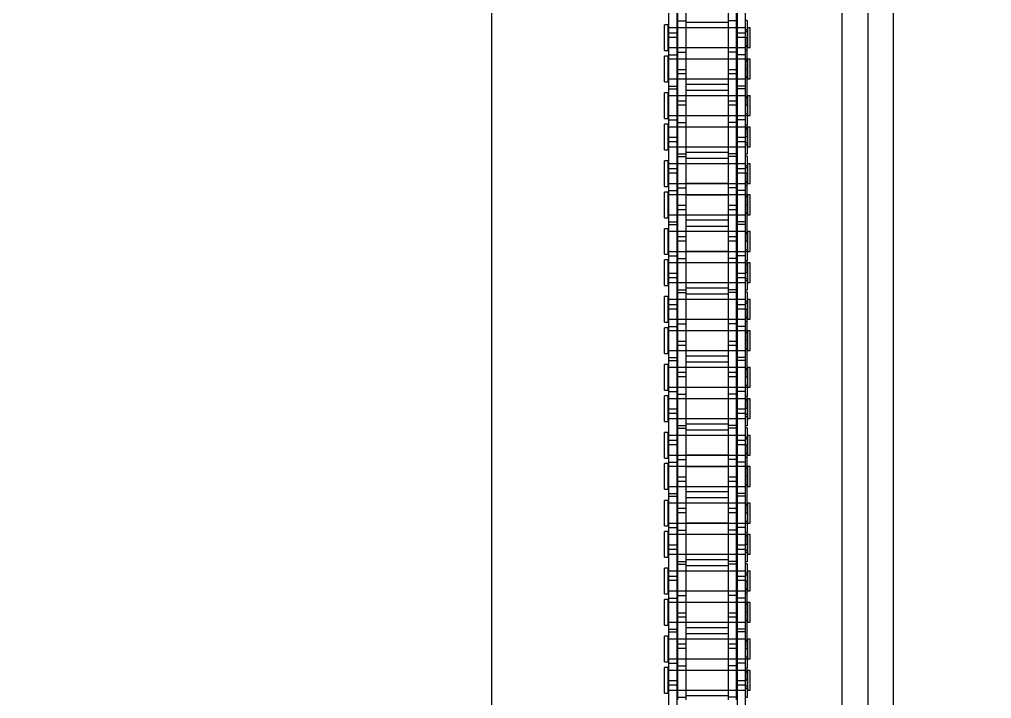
# Model space of a CAD drawing. Header units: metres. Extents: x 0 to 63075, y 0 to 44550.
# Drawn here: x 14083.5 to 14265.3, y 27147.3 to 27274.3 of the extents above; entities that cross this region are included whole.
import ezdxf

# ---------------------------------------------------------------- set-up
doc = ezdxf.new("R2010")
doc.units = ezdxf.units.M
doc.header["$LTSCALE"] = 75
for name, pattern in [('CENTER2', [28.575, 19.05, -3.175, 3.175, -3.175]), ('CENTERX2', [101.6, 63.5, -12.7, 12.7, -12.7]), ('HIDDEN2', [4.7625, 3.175, -1.5875])]:
    doc.linetypes.add(name, pattern=pattern)
for name, color, linetype in [('SC1', 7, 'CENTER2'), ('SDM', 7, 'Continuous'), ('SL4', 4, 'Continuous'), ('ST1', 7, 'HIDDEN2')]:
    doc.layers.add(name, color=color, linetype=linetype)

# ---------------------------------------------------------------- blocks, each defined once
blk = doc.blocks.new('A$Ca53c419a')
at = {"layer": 'SL4'}
for p, q in [((2339.74, 281.24), (3664.71, 281.24)), ((2339.74, 215.76), (3664.71, 215.76)), ((3664.71, 206.24), (2339.74, 206.24))]:
    blk.add_line(p, q, dxfattribs=at)
at = {"layer": 'ST1'}
for p, q in [((2718.53, 249), (2723.33, 249)), ((2718.53, 249), (2718.53, 248.34)), ((2723.33, 248.34), (2723.33, 249)), ((2724.38, 249), (2729.17, 249)), ((2724.38, 249), (2724.38, 248.34)), ((2729.17, 248.34), (2729.17, 249)), ((2731.23, 249), (2736.03, 249)), ((2731.23, 249), (2731.23, 248.34)), ((2736.03, 248.34), (2736.03, 249)), ((2737.08, 249), (2741.87, 249)), ((2737.08, 249), (2737.08, 248.34)), ((2741.87, 248.34), (2741.87, 249)), ((2743.93, 249), (2748.73, 249)), ((2743.93, 249), (2743.93, 248.34)), ((2748.73, 248.34), (2748.73, 249)), ((2749.78, 249), (2754.57, 249)), ((2749.78, 249), (2749.78, 248.34)), ((2754.57, 248.34), (2754.57, 249)), ((2756.63, 249), (2761.43, 249)), ((2756.63, 249), (2756.63, 248.34)), ((2761.43, 248.34), (2761.43, 249)), ((2762.48, 249), (2767.27, 249)), ((2762.48, 249), (2762.48, 248.34)), ((2767.27, 248.34), (2767.27, 249)), ((2769.33, 249), (2774.13, 249)), ((2769.33, 249), (2769.33, 248.34)), ((2774.13, 248.34), (2774.13, 249)), ((2775.18, 249), (2779.97, 249)), ((2775.18, 249), (2775.18, 248.34)), ((2779.97, 248.34), (2779.97, 249)), ((2782.03, 249), (2786.83, 249)), ((2782.03, 249), (2782.03, 248.34)), ((2786.83, 248.34), (2786.83, 249)), ((2787.88, 249), (2792.67, 249)), ((2787.88, 249), (2787.88, 248.34)), ((2792.67, 248.34), (2792.67, 249)), ((2794.73, 249), (2799.53, 249)), ((2794.73, 249), (2794.73, 248.34)), ((2799.53, 248.34), (2799.53, 249)), ((2800.58, 249), (2805.37, 249)), ((2800.58, 249), (2800.58, 248.34)), ((2805.37, 248.34), (2805.37, 249)), ((2807.43, 249), (2812.23, 249)), ((2807.43, 249), (2807.43, 248.34)), ((2812.23, 248.34), (2812.23, 249)), ((2813.28, 249), (2818.07, 249)), ((2813.28, 249), (2813.28, 248.34)), ((2818.07, 248.34), (2818.07, 249)), ((2820.13, 249), (2824.93, 249)), ((2820.13, 249), (2820.13, 248.34)), ((2824.93, 248.34), (2824.93, 249)), ((2825.98, 249), (2830.77, 249)), ((2825.98, 249), (2825.98, 248.34)), ((2830.77, 248.34), (2830.77, 249)), ((2832.83, 249), (2837.63, 249)), ((2832.83, 249), (2832.83, 248.34)), ((2837.63, 248.34), (2837.63, 249)), ((2838.68, 249), (2843.47, 249)), ((2838.68, 249), (2838.68, 248.34)), ((2843.47, 248.34), (2843.47, 249)), ((2710.9, 248.16), (2720, 248.16)), ((2723.33, 248.34), (2718.53, 248.34)), ((2719.08, 248.34), (2719.08, 233.84)), ((2719.08, 248.16), (2719.08, 246.64)), ((2720, 248.16), (2720.86, 248.16)), ((2720, 246.64), (2720, 248.16)), ((2720.86, 248.16), (2729.95, 248.16)), ((2720.86, 248.16), (2720.86, 246.64)), ((2722.77, 233.84), (2722.77, 248.34)), ((2722.77, 246.64), (2722.77, 248.16)), ((2724.1, 248.16), (2724.1, 246.64)), ((2729.17, 248.34), (2724.38, 248.34)), ((2724.93, 248.34), (2724.93, 233.84)), ((2724.93, 248.16), (2724.93, 246.64)), ((2728.62, 233.84), (2728.62, 248.34)), ((2728.62, 246.64), (2728.62, 248.16)), ((2729.95, 248.16), (2729.95, 246.64)), ((2729.95, 248.16), (2736.3, 248.16)), ((2730.45, 248.16), (2730.45, 246.64)), ((2736.03, 248.34), (2731.23, 248.34)), ((2731.78, 248.34), (2731.78, 233.84)), ((2731.78, 248.16), (2731.78, 246.64)), ((2735.47, 233.84), (2735.47, 248.34)), ((2735.47, 246.64), (2735.47, 248.16)), ((2736.3, 248.16), (2736.3, 246.64)), ((2736.3, 248.16), (2745.4, 248.16)), ((2741.87, 248.34), (2737.08, 248.34)), ((2737.63, 248.34), (2737.63, 233.84)), ((2737.63, 248.16), (2737.63, 246.64)), ((2739.55, 246.64), (2739.55, 248.16)), ((2740.41, 248.16), (2740.41, 246.64)), ((2741.32, 233.84), (2741.32, 248.34)), ((2741.32, 246.64), (2741.32, 248.16)), ((2748.73, 248.34), (2743.93, 248.34)), ((2744.48, 248.34), (2744.48, 233.84)), ((2744.48, 248.16), (2744.48, 246.64)), ((2745.4, 248.16), (2746.26, 248.16)), ((2745.4, 246.64), (2745.4, 248.16)), ((2746.26, 248.16), (2755.35, 248.16)), ((2746.26, 248.16), (2746.26, 246.64)), ((2748.17, 233.84), (2748.17, 248.34)), ((2748.17, 246.64), (2748.17, 248.16)), ((2749.5, 248.16), (2749.5, 246.64)), ((2754.57, 248.34), (2749.78, 248.34)), ((2750.33, 248.34), (2750.33, 233.84)), ((2750.33, 248.16), (2750.33, 246.64)), ((2754.02, 233.84), (2754.02, 248.34)), ((2754.02, 246.64), (2754.02, 248.16)), ((2755.35, 248.16), (2755.35, 246.64)), ((2755.35, 248.16), (2761.7, 248.16)), ((2755.85, 248.16), (2755.85, 246.64)), ((2761.43, 248.34), (2756.63, 248.34)), ((2757.18, 248.34), (2757.18, 233.84)), ((2757.18, 248.16), (2757.18, 246.64)), ((2760.87, 233.84), (2760.87, 248.34)), ((2760.87, 246.64), (2760.87, 248.16)), ((2761.7, 248.16), (2761.7, 246.64)), ((2761.7, 248.16), (2770.8, 248.16)), ((2767.27, 248.34), (2762.48, 248.34)), ((2763.03, 248.34), (2763.03, 233.84)), ((2763.03, 248.16), (2763.03, 246.64)), ((2764.95, 246.64), (2764.95, 248.16)), ((2765.81, 248.16), (2765.81, 246.64)), ((2766.72, 233.84), (2766.72, 248.34)), ((2766.72, 246.64), (2766.72, 248.16)), ((2774.13, 248.34), (2769.33, 248.34)), ((2769.88, 248.34), (2769.88, 233.84)), ((2769.88, 248.16), (2769.88, 246.64)), ((2770.8, 248.16), (2771.66, 248.16)), ((2770.8, 246.64), (2770.8, 248.16)), ((2771.66, 248.16), (2780.75, 248.16)), ((2771.66, 248.16), (2771.66, 246.64)), ((2773.57, 233.84), (2773.57, 248.34)), ((2773.57, 246.64), (2773.57, 248.16)), ((2774.9, 248.16), (2774.9, 246.64)), ((2779.97, 248.34), (2775.18, 248.34)), ((2775.73, 248.34), (2775.73, 233.84)), ((2775.73, 248.16), (2775.73, 246.64)), ((2779.42, 233.84), (2779.42, 248.34)), ((2779.42, 246.64), (2779.42, 248.16)), ((2780.75, 248.16), (2780.75, 246.64)), ((2780.75, 248.16), (2787.1, 248.16)), ((2781.25, 248.16), (2781.25, 246.64)), ((2786.83, 248.34), (2782.03, 248.34)), ((2782.58, 248.34), (2782.58, 233.84)), ((2782.58, 248.16), (2782.58, 246.64)), ((2786.27, 233.84), (2786.27, 248.34)), ((2786.27, 246.64), (2786.27, 248.16)), ((2787.1, 248.16), (2787.1, 246.64)), ((2787.1, 248.16), (2796.2, 248.16)), ((2792.67, 248.34), (2787.88, 248.34)), ((2788.43, 248.34), (2788.43, 233.84)), ((2788.43, 248.16), (2788.43, 246.64)), ((2790.35, 246.64), (2790.35, 248.16)), ((2791.21, 248.16), (2791.21, 246.64)), ((2792.12, 233.84), (2792.12, 248.34)), ((2792.12, 246.64), (2792.12, 248.16)), ((2799.53, 248.34), (2794.73, 248.34)), ((2795.28, 248.34), (2795.28, 233.84)), ((2795.28, 248.16), (2795.28, 246.64)), ((2796.2, 248.16), (2797.06, 248.16)), ((2796.2, 246.64), (2796.2, 248.16)), ((2797.06, 248.16), (2806.15, 248.16)), ((2797.06, 248.16), (2797.06, 246.64)), ((2798.97, 233.84), (2798.97, 248.34)), ((2798.97, 246.64), (2798.97, 248.16)), ((2800.3, 248.16), (2800.3, 246.64)), ((2805.37, 248.34), (2800.58, 248.34)), ((2801.13, 248.34), (2801.13, 233.84)), ((2801.13, 248.16), (2801.13, 246.64)), ((2804.82, 233.84), (2804.82, 248.34)), ((2804.82, 246.64), (2804.82, 248.16)), ((2806.15, 248.16), (2806.15, 246.64)), ((2806.15, 248.16), (2812.5, 248.16)), ((2806.65, 248.16), (2806.65, 246.64)), ((2812.23, 248.34), (2807.43, 248.34)), ((2807.98, 248.34), (2807.98, 233.84)), ((2807.98, 248.16), (2807.98, 246.64)), ((2811.67, 233.84), (2811.67, 248.34)), ((2811.67, 246.64), (2811.67, 248.16)), ((2812.5, 248.16), (2812.5, 246.64)), ((2812.5, 248.16), (2821.6, 248.16)), ((2818.07, 248.34), (2813.28, 248.34)), ((2813.83, 248.34), (2813.83, 233.84)), ((2813.83, 248.16), (2813.83, 246.64)), ((2815.75, 246.64), (2815.75, 248.16)), ((2816.61, 248.16), (2816.61, 246.64)), ((2817.52, 233.84), (2817.52, 248.34)), ((2817.52, 246.64), (2817.52, 248.16)), ((2824.93, 248.34), (2820.13, 248.34)), ((2820.68, 248.34), (2820.68, 233.84)), ((2820.68, 248.16), (2820.68, 246.64)), ((2821.6, 248.16), (2822.46, 248.16)), ((2821.6, 246.64), (2821.6, 248.16)), ((2822.46, 248.16), (2831.55, 248.16)), ((2822.46, 248.16), (2822.46, 246.64)), ((2824.37, 233.84), (2824.37, 248.34)), ((2824.37, 246.64), (2824.37, 248.16)), ((2825.7, 248.16), (2825.7, 246.64)), ((2830.77, 248.34), (2825.98, 248.34)), ((2826.53, 248.34), (2826.53, 233.84)), ((2826.53, 248.16), (2826.53, 246.64)), ((2830.22, 233.84), (2830.22, 248.34)), ((2830.22, 246.64), (2830.22, 248.16)), ((2831.55, 248.16), (2831.55, 246.64)), ((2831.55, 248.16), (2837.9, 248.16)), ((2832.05, 248.16), (2832.05, 246.64)), ((2837.63, 248.34), (2832.83, 248.34)), ((2833.38, 248.34), (2833.38, 233.84)), ((2833.38, 248.16), (2833.38, 246.64)), ((2837.07, 233.84), (2837.07, 248.34)), ((2837.07, 246.64), (2837.07, 248.16)), ((2837.9, 248.16), (2837.9, 246.64)), ((2837.9, 248.16), (2847, 248.16)), ((2843.47, 248.34), (2838.68, 248.34)), ((2839.23, 248.34), (2839.23, 233.84)), ((2839.23, 248.16), (2839.23, 246.64)), ((2841.15, 246.64), (2841.15, 248.16)), ((2842.01, 248.16), (2842.01, 246.64)), ((2842.92, 233.84), (2842.92, 248.34)), ((2842.92, 246.64), (2842.92, 248.16)), ((2710.9, 246.64), (2720, 246.64)), ((2717.25, 246.48), (2723.6, 246.48)), ((2717.75, 246.48), (2717.75, 244.96)), ((2719.08, 246.48), (2719.08, 244.96)), ((2720, 246.64), (2720.86, 246.64)), ((2720.86, 246.64), (2729.95, 246.64)), ((2722.77, 244.96), (2722.77, 246.48)), ((2723.6, 246.48), (2723.6, 244.96)), ((2723.6, 246.48), (2732.7, 246.48)), ((2724.93, 246.48), (2724.93, 244.96)), ((2726.85, 244.96), (2726.85, 246.48)), ((2727.71, 246.48), (2727.71, 244.96)), ((2728.62, 244.96), (2728.62, 246.48)), ((2729.95, 246.64), (2736.3, 246.64)), ((2731.78, 246.48), (2731.78, 244.96)), ((2732.7, 246.48), (2733.56, 246.48)), ((2732.7, 244.96), (2732.7, 246.48)), ((2733.56, 246.48), (2742.65, 246.48)), ((2733.56, 246.48), (2733.56, 244.96)), ((2735.47, 244.96), (2735.47, 246.48)), ((2736.3, 246.64), (2745.4, 246.64)), ((2736.8, 246.48), (2736.8, 244.96)), ((2737.63, 246.48), (2737.63, 244.96)), ((2741.32, 244.96), (2741.32, 246.48)), ((2742.65, 246.48), (2742.65, 244.96)), ((2742.65, 246.48), (2749, 246.48)), ((2743.15, 246.48), (2743.15, 244.96)), ((2744.48, 246.48), (2744.48, 244.96)), ((2745.4, 246.64), (2746.26, 246.64)), ((2746.26, 246.64), (2755.35, 246.64)), ((2748.17, 244.96), (2748.17, 246.48)), ((2749, 246.48), (2749, 244.96)), ((2749, 246.48), (2758.1, 246.48)), ((2750.33, 246.48), (2750.33, 244.96)), ((2752.25, 244.96), (2752.25, 246.48)), ((2753.11, 246.48), (2753.11, 244.96)), ((2754.02, 244.96), (2754.02, 246.48)), ((2755.35, 246.64), (2761.7, 246.64)), ((2757.18, 246.48), (2757.18, 244.96)), ((2758.1, 246.48), (2758.96, 246.48)), ((2758.1, 244.96), (2758.1, 246.48)), ((2758.96, 246.48), (2768.05, 246.48)), ((2758.96, 246.48), (2758.96, 244.96)), ((2760.87, 244.96), (2760.87, 246.48)), ((2761.7, 246.64), (2770.8, 246.64)), ((2762.2, 246.48), (2762.2, 244.96)), ((2763.03, 246.48), (2763.03, 244.96)), ((2766.72, 244.96), (2766.72, 246.48)), ((2768.05, 246.48), (2768.05, 244.96)), ((2768.05, 246.48), (2774.4, 246.48)), ((2768.55, 246.48), (2768.55, 244.96)), ((2769.88, 246.48), (2769.88, 244.96)), ((2770.8, 246.64), (2771.66, 246.64)), ((2771.66, 246.64), (2780.75, 246.64)), ((2773.57, 244.96), (2773.57, 246.48)), ((2774.4, 246.48), (2774.4, 244.96)), ((2774.4, 246.48), (2783.5, 246.48)), ((2775.73, 246.48), (2775.73, 244.96)), ((2777.65, 244.96), (2777.65, 246.48)), ((2778.51, 246.48), (2778.51, 244.96)), ((2779.42, 244.96), (2779.42, 246.48)), ((2780.75, 246.64), (2787.1, 246.64)), ((2782.58, 246.48), (2782.58, 244.96)), ((2783.5, 246.48), (2784.36, 246.48)), ((2783.5, 244.96), (2783.5, 246.48)), ((2784.36, 246.48), (2793.45, 246.48)), ((2784.36, 246.48), (2784.36, 244.96)), ((2786.27, 244.96), (2786.27, 246.48)), ((2787.1, 246.64), (2796.2, 246.64)), ((2787.6, 246.48), (2787.6, 244.96)), ((2788.43, 246.48), (2788.43, 244.96)), ((2792.12, 244.96), (2792.12, 246.48)), ((2793.45, 246.48), (2793.45, 244.96)), ((2793.45, 246.48), (2799.8, 246.48)), ((2793.95, 246.48), (2793.95, 244.96)), ((2795.28, 246.48), (2795.28, 244.96)), ((2796.2, 246.64), (2797.06, 246.64)), ((2797.06, 246.64), (2806.15, 246.64)), ((2798.97, 244.96), (2798.97, 246.48)), ((2799.8, 246.48), (2799.8, 244.96)), ((2799.8, 246.48), (2808.9, 246.48)), ((2801.13, 246.48), (2801.13, 244.96)), ((2803.05, 244.96), (2803.05, 246.48)), ((2803.91, 246.48), (2803.91, 244.96)), ((2804.82, 244.96), (2804.82, 246.48)), ((2806.15, 246.64), (2812.5, 246.64)), ((2807.98, 246.48), (2807.98, 244.96)), ((2808.9, 246.48), (2809.76, 246.48)), ((2808.9, 244.96), (2808.9, 246.48)), ((2809.76, 246.48), (2818.85, 246.48)), ((2809.76, 246.48), (2809.76, 244.96)), ((2811.67, 244.96), (2811.67, 246.48)), ((2812.5, 246.64), (2821.6, 246.64)), ((2813, 246.48), (2813, 244.96)), ((2813.83, 246.48), (2813.83, 244.96)), ((2817.52, 244.96), (2817.52, 246.48)), ((2818.85, 246.48), (2818.85, 244.96)), ((2818.85, 246.48), (2825.2, 246.48)), ((2819.35, 246.48), (2819.35, 244.96)), ((2820.68, 246.48), (2820.68, 244.96)), ((2821.6, 246.64), (2822.46, 246.64)), ((2822.46, 246.64), (2831.55, 246.64)), ((2824.37, 244.96), (2824.37, 246.48)), ((2825.2, 246.48), (2825.2, 244.96)), ((2825.2, 246.48), (2834.3, 246.48)), ((2826.53, 246.48), (2826.53, 244.96)), ((2828.45, 244.96), (2828.45, 246.48)), ((2829.31, 246.48), (2829.31, 244.96)), ((2830.22, 244.96), (2830.22, 246.48)), ((2831.55, 246.64), (2837.9, 246.64)), ((2833.38, 246.48), (2833.38, 244.96)), ((2834.3, 246.48), (2835.16, 246.48)), ((2834.3, 244.96), (2834.3, 246.48)), ((2835.16, 246.48), (2844.25, 246.48)), ((2835.16, 246.48), (2835.16, 244.96)), ((2837.07, 244.96), (2837.07, 246.48)), ((2837.9, 246.64), (2847, 246.64)), ((2838.4, 246.48), (2838.4, 244.96)), ((2839.23, 246.48), (2839.23, 244.96)), ((2842.92, 244.96), (2842.92, 246.48)), ((2844.25, 246.48), (2844.25, 244.96)), ((2844.25, 246.48), (2850.6, 246.48)), ((2717.25, 244.96), (2723.6, 244.96)), ((2718.04, 237.03), (2718.04, 244.96)), ((2719.08, 244.96), (2719.08, 237.03)), ((2722.77, 237.03), (2722.77, 244.96)), ((2722.82, 244.96), (2722.82, 237.03)), ((2723.6, 244.96), (2732.7, 244.96)), ((2724.89, 237.03), (2724.89, 244.96)), ((2724.93, 244.96), (2724.93, 237.03)), ((2728.62, 237.03), (2728.62, 244.96)), ((2729.67, 244.96), (2729.67, 237.03)), ((2730.74, 237.03), (2730.74, 244.96)), ((2731.78, 244.96), (2731.78, 237.03)), ((2732.7, 244.96), (2733.56, 244.96)), ((2733.56, 244.96), (2742.65, 244.96)), ((2735.47, 237.03), (2735.47, 244.96)), ((2735.52, 244.96), (2735.52, 237.03)), ((2737.59, 237.03), (2737.59, 244.96)), ((2737.63, 244.96), (2737.63, 237.03)), ((2741.32, 237.03), (2741.32, 244.96)), ((2742.37, 244.96), (2742.37, 237.03)), ((2742.65, 244.96), (2749, 244.96)), ((2743.44, 237.03), (2743.44, 244.96)), ((2744.48, 244.96), (2744.48, 237.03)), ((2748.17, 237.03), (2748.17, 244.96)), ((2748.22, 244.96), (2748.22, 237.03)), ((2749, 244.96), (2758.1, 244.96)), ((2750.29, 237.03), (2750.29, 244.96)), ((2750.33, 244.96), (2750.33, 237.03)), ((2754.02, 237.03), (2754.02, 244.96)), ((2755.07, 244.96), (2755.07, 237.03)), ((2756.14, 237.03), (2756.14, 244.96)), ((2757.18, 244.96), (2757.18, 237.03)), ((2758.1, 244.96), (2758.96, 244.96)), ((2758.96, 244.96), (2768.05, 244.96)), ((2760.87, 237.03), (2760.87, 244.96)), ((2760.92, 244.96), (2760.92, 237.03)), ((2762.99, 237.03), (2762.99, 244.96)), ((2763.03, 244.96), (2763.03, 237.03)), ((2766.72, 237.03), (2766.72, 244.96)), ((2767.77, 244.96), (2767.77, 237.03)), ((2768.05, 244.96), (2774.4, 244.96)), ((2768.84, 237.03), (2768.84, 244.96)), ((2769.88, 244.96), (2769.88, 237.03)), ((2773.57, 237.03), (2773.57, 244.96)), ((2773.62, 244.96), (2773.62, 237.03)), ((2774.4, 244.96), (2783.5, 244.96)), ((2775.69, 237.03), (2775.69, 244.96)), ((2775.73, 244.96), (2775.73, 237.03)), ((2779.42, 237.03), (2779.42, 244.96)), ((2780.47, 244.96), (2780.47, 237.03)), ((2781.54, 237.03), (2781.54, 244.96)), ((2782.58, 244.96), (2782.58, 237.03)), ((2783.5, 244.96), (2784.36, 244.96)), ((2784.36, 244.96), (2793.45, 244.96)), ((2786.27, 237.03), (2786.27, 244.96)), ((2786.32, 244.96), (2786.32, 237.03)), ((2788.39, 237.03), (2788.39, 244.96)), ((2788.43, 244.96), (2788.43, 237.03)), ((2792.12, 237.03), (2792.12, 244.96)), ((2793.17, 244.96), (2793.17, 237.03)), ((2793.45, 244.96), (2799.8, 244.96)), ((2794.24, 237.03), (2794.24, 244.96)), ((2795.28, 244.96), (2795.28, 237.03)), ((2798.97, 237.03), (2798.97, 244.96)), ((2799.02, 244.96), (2799.02, 237.03)), ((2799.8, 244.96), (2808.9, 244.96)), ((2801.09, 237.03), (2801.09, 244.96)), ((2801.13, 244.96), (2801.13, 237.03)), ((2804.82, 237.03), (2804.82, 244.96)), ((2805.87, 244.96), (2805.87, 237.03)), ((2806.94, 237.03), (2806.94, 244.96)), ((2807.98, 244.96), (2807.98, 237.03)), ((2808.9, 244.96), (2809.76, 244.96)), ((2809.76, 244.96), (2818.85, 244.96)), ((2811.67, 237.03), (2811.67, 244.96)), ((2811.72, 244.96), (2811.72, 237.03)), ((2813.79, 237.03), (2813.79, 244.96)), ((2813.83, 244.96), (2813.83, 237.03)), ((2817.52, 237.03), (2817.52, 244.96)), ((2818.57, 244.96), (2818.57, 237.03)), ((2818.85, 244.96), (2825.2, 244.96)), ((2819.64, 237.03), (2819.64, 244.96)), ((2820.68, 244.96), (2820.68, 237.03)), ((2824.37, 237.03), (2824.37, 244.96)), ((2824.42, 244.96), (2824.42, 237.03)), ((2825.2, 244.96), (2834.3, 244.96)), ((2826.49, 237.03), (2826.49, 244.96)), ((2826.53, 244.96), (2826.53, 237.03)), ((2830.22, 237.03), (2830.22, 244.96)), ((2831.27, 244.96), (2831.27, 237.03)), ((2832.34, 237.03), (2832.34, 244.96)), ((2833.38, 244.96), (2833.38, 237.03)), ((2834.3, 244.96), (2835.16, 244.96)), ((2835.16, 244.96), (2844.25, 244.96)), ((2837.07, 237.03), (2837.07, 244.96)), ((2837.12, 244.96), (2837.12, 237.03)), ((2839.19, 237.03), (2839.19, 244.96)), ((2839.23, 244.96), (2839.23, 237.03)), ((2842.92, 237.03), (2842.92, 244.96)), ((2843.97, 244.96), (2843.97, 237.03)), ((2844.25, 244.96), (2850.6, 244.96)), ((2717.25, 237.03), (2723.6, 237.03)), ((2717.75, 235.51), (2717.75, 237.03)), ((2719.08, 237.03), (2719.08, 235.51)), ((2722.77, 235.51), (2722.77, 237.03)), ((2723.6, 235.51), (2723.6, 237.03)), ((2723.6, 237.03), (2732.7, 237.03)), ((2724.93, 237.03), (2724.93, 235.51)), ((2726.85, 235.51), (2726.85, 237.03)), ((2727.71, 237.03), (2727.71, 235.51)), ((2728.62, 235.51), (2728.62, 237.03)), ((2731.78, 237.03), (2731.78, 235.51)), ((2732.7, 237.03), (2733.56, 237.03)), ((2732.7, 235.51), (2732.7, 237.03)), ((2733.56, 237.03), (2742.65, 237.03)), ((2733.56, 237.03), (2733.56, 235.51)), ((2735.47, 235.51), (2735.47, 237.03)), ((2736.8, 235.51), (2736.8, 237.03)), ((2737.63, 237.03), (2737.63, 235.51)), ((2741.32, 235.51), (2741.32, 237.03)), ((2742.65, 235.51), (2742.65, 237.03)), ((2742.65, 237.03), (2749, 237.03)), ((2743.15, 235.51), (2743.15, 237.03)), ((2744.48, 237.03), (2744.48, 235.51)), ((2748.17, 235.51), (2748.17, 237.03)), ((2749, 235.51), (2749, 237.03)), ((2749, 237.03), (2758.1, 237.03)), ((2750.33, 237.03), (2750.33, 235.51)), ((2752.25, 235.51), (2752.25, 237.03)), ((2753.11, 237.03), (2753.11, 235.51)), ((2754.02, 235.51), (2754.02, 237.03)), ((2757.18, 237.03), (2757.18, 235.51)), ((2758.1, 237.03), (2758.96, 237.03)), ((2758.1, 235.51), (2758.1, 237.03)), ((2758.96, 237.03), (2768.05, 237.03)), ((2758.96, 237.03), (2758.96, 235.51)), ((2760.87, 235.51), (2760.87, 237.03)), ((2762.2, 235.51), (2762.2, 237.03)), ((2763.03, 237.03), (2763.03, 235.51)), ((2766.72, 235.51), (2766.72, 237.03)), ((2768.05, 235.51), (2768.05, 237.03)), ((2768.05, 237.03), (2774.4, 237.03)), ((2768.55, 235.51), (2768.55, 237.03)), ((2769.88, 237.03), (2769.88, 235.51)), ((2773.57, 235.51), (2773.57, 237.03)), ((2774.4, 235.51), (2774.4, 237.03)), ((2774.4, 237.03), (2783.5, 237.03)), ((2775.73, 237.03), (2775.73, 235.51)), ((2777.65, 235.51), (2777.65, 237.03)), ((2778.51, 237.03), (2778.51, 235.51)), ((2779.42, 235.51), (2779.42, 237.03)), ((2782.58, 237.03), (2782.58, 235.51)), ((2783.5, 237.03), (2784.36, 237.03)), ((2783.5, 235.51), (2783.5, 237.03)), ((2784.36, 237.03), (2793.45, 237.03)), ((2784.36, 237.03), (2784.36, 235.51)), ((2786.27, 235.51), (2786.27, 237.03)), ((2787.6, 235.51), (2787.6, 237.03)), ((2788.43, 237.03), (2788.43, 235.51)), ((2792.12, 235.51), (2792.12, 237.03)), ((2793.45, 235.51), (2793.45, 237.03)), ((2793.45, 237.03), (2799.8, 237.03)), ((2793.95, 235.51), (2793.95, 237.03)), ((2795.28, 237.03), (2795.28, 235.51)), ((2798.97, 235.51), (2798.97, 237.03)), ((2799.8, 235.51), (2799.8, 237.03)), ((2799.8, 237.03), (2808.9, 237.03)), ((2801.13, 237.03), (2801.13, 235.51)), ((2803.05, 235.51), (2803.05, 237.03)), ((2803.91, 237.03), (2803.91, 235.51)), ((2804.82, 235.51), (2804.82, 237.03)), ((2807.98, 237.03), (2807.98, 235.51)), ((2808.9, 237.03), (2809.76, 237.03)), ((2808.9, 235.51), (2808.9, 237.03)), ((2809.76, 237.03), (2818.85, 237.03)), ((2809.76, 237.03), (2809.76, 235.51)), ((2811.67, 235.51), (2811.67, 237.03)), ((2813, 235.51), (2813, 237.03)), ((2813.83, 237.03), (2813.83, 235.51)), ((2817.52, 235.51), (2817.52, 237.03)), ((2818.85, 235.51), (2818.85, 237.03)), ((2818.85, 237.03), (2825.2, 237.03)), ((2819.35, 235.51), (2819.35, 237.03)), ((2820.68, 237.03), (2820.68, 235.51)), ((2824.37, 235.51), (2824.37, 237.03)), ((2825.2, 235.51), (2825.2, 237.03)), ((2825.2, 237.03), (2834.3, 237.03)), ((2826.53, 237.03), (2826.53, 235.51)), ((2828.45, 235.51), (2828.45, 237.03)), ((2829.31, 237.03), (2829.31, 235.51)), ((2830.22, 235.51), (2830.22, 237.03)), ((2833.38, 237.03), (2833.38, 235.51)), ((2834.3, 237.03), (2835.16, 237.03)), ((2834.3, 235.51), (2834.3, 237.03)), ((2835.16, 237.03), (2844.25, 237.03)), ((2835.16, 237.03), (2835.16, 235.51)), ((2837.07, 235.51), (2837.07, 237.03)), ((2838.4, 235.51), (2838.4, 237.03)), ((2839.23, 237.03), (2839.23, 235.51)), ((2842.92, 235.51), (2842.92, 237.03)), ((2844.25, 235.51), (2844.25, 237.03)), ((2844.25, 237.03), (2850.6, 237.03)), ((2710.9, 235.36), (2720, 235.36)), ((2717.25, 235.51), (2723.6, 235.51)), ((2719.08, 235.36), (2719.08, 233.84)), ((2720, 235.36), (2720.86, 235.36)), ((2720, 233.84), (2720, 235.36)), ((2720.86, 235.36), (2729.95, 235.36)), ((2720.86, 235.36), (2720.86, 233.84)), ((2722.77, 233.84), (2722.77, 235.36)), ((2723.6, 235.51), (2732.7, 235.51)), ((2724.1, 233.84), (2724.1, 235.36)), ((2724.93, 235.36), (2724.93, 233.51)), ((2728.62, 233.84), (2728.62, 235.36)), ((2729.95, 233.84), (2729.95, 235.36)), ((2729.95, 235.36), (2736.3, 235.36)), ((2730.45, 233.84), (2730.45, 235.36)), ((2731.78, 235.36), (2731.78, 233.84)), ((2732.7, 235.51), (2733.56, 235.51)), ((2733.56, 235.51), (2742.65, 235.51)), ((2735.47, 233.51), (2735.47, 235.36)), ((2736.3, 233.84), (2736.3, 235.36)), ((2736.3, 235.36), (2745.4, 235.36)), ((2737.63, 235.36), (2737.63, 233.84)), ((2739.55, 233.84), (2739.55, 235.36)), ((2740.41, 235.36), (2740.41, 233.84)), ((2741.32, 233.84), (2741.32, 235.36)), ((2742.65, 235.51), (2749, 235.51)), ((2744.48, 235.36), (2744.48, 233.84)), ((2745.4, 235.36), (2746.26, 235.36)), ((2745.4, 233.84), (2745.4, 235.36)), ((2746.26, 235.36), (2755.35, 235.36)), ((2746.26, 235.36), (2746.26, 233.84)), ((2748.17, 233.84), (2748.17, 235.36)), ((2749, 235.51), (2758.1, 235.51)), ((2749.5, 233.84), (2749.5, 235.36)), ((2750.33, 235.36), (2750.33, 233.51)), ((2754.02, 233.84), (2754.02, 235.36)), ((2755.35, 233.84), (2755.35, 235.36)), ((2755.35, 235.36), (2761.7, 235.36)), ((2755.85, 233.84), (2755.85, 235.36)), ((2757.18, 235.36), (2757.18, 233.84)), ((2758.1, 235.51), (2758.96, 235.51)), ((2758.96, 235.51), (2768.05, 235.51)), ((2760.87, 233.51), (2760.87, 235.36)), ((2761.7, 233.84), (2761.7, 235.36)), ((2761.7, 235.36), (2770.8, 235.36)), ((2763.03, 235.36), (2763.03, 233.84)), ((2764.95, 233.84), (2764.95, 235.36)), ((2765.81, 235.36), (2765.81, 233.84)), ((2766.72, 233.84), (2766.72, 235.36)), ((2768.05, 235.51), (2774.4, 235.51)), ((2769.88, 235.36), (2769.88, 233.84)), ((2770.8, 235.36), (2771.66, 235.36)), ((2770.8, 233.84), (2770.8, 235.36)), ((2771.66, 235.36), (2780.75, 235.36)), ((2771.66, 235.36), (2771.66, 233.84)), ((2773.57, 233.84), (2773.57, 235.36)), ((2774.4, 235.51), (2783.5, 235.51)), ((2774.9, 233.84), (2774.9, 235.36)), ((2775.73, 235.36), (2775.73, 233.51)), ((2779.42, 233.84), (2779.42, 235.36)), ((2780.75, 233.84), (2780.75, 235.36)), ((2780.75, 235.36), (2787.1, 235.36)), ((2781.25, 233.84), (2781.25, 235.36)), ((2782.58, 235.36), (2782.58, 233.84)), ((2783.5, 235.51), (2784.36, 235.51)), ((2784.36, 235.51), (2793.45, 235.51)), ((2786.27, 233.51), (2786.27, 235.36)), ((2787.1, 233.84), (2787.1, 235.36)), ((2787.1, 235.36), (2796.2, 235.36)), ((2788.43, 235.36), (2788.43, 233.84)), ((2790.35, 233.84), (2790.35, 235.36)), ((2791.21, 235.36), (2791.21, 233.84)), ((2792.12, 233.84), (2792.12, 235.36)), ((2793.45, 235.51), (2799.8, 235.51)), ((2795.28, 235.36), (2795.28, 233.84)), ((2796.2, 235.36), (2797.06, 235.36)), ((2796.2, 233.84), (2796.2, 235.36)), ((2797.06, 235.36), (2806.15, 235.36)), ((2797.06, 235.36), (2797.06, 233.84)), ((2798.97, 233.84), (2798.97, 235.36)), ((2799.8, 235.51), (2808.9, 235.51)), ((2800.3, 233.84), (2800.3, 235.36)), ((2801.13, 235.36), (2801.13, 233.51)), ((2804.82, 233.84), (2804.82, 235.36)), ((2806.15, 233.84), (2806.15, 235.36)), ((2806.15, 235.36), (2812.5, 235.36)), ((2806.65, 233.84), (2806.65, 235.36)), ((2807.98, 235.36), (2807.98, 233.84)), ((2808.9, 235.51), (2809.76, 235.51)), ((2809.76, 235.51), (2818.85, 235.51)), ((2811.67, 233.51), (2811.67, 235.36)), ((2812.5, 233.84), (2812.5, 235.36)), ((2812.5, 235.36), (2821.6, 235.36)), ((2813.83, 235.36), (2813.83, 233.84)), ((2815.75, 233.84), (2815.75, 235.36)), ((2816.61, 235.36), (2816.61, 233.84)), ((2817.52, 233.84), (2817.52, 235.36)), ((2818.85, 235.51), (2825.2, 235.51)), ((2820.68, 235.36), (2820.68, 233.84)), ((2821.6, 235.36), (2822.46, 235.36)), ((2821.6, 233.84), (2821.6, 235.36)), ((2822.46, 235.36), (2831.55, 235.36)), ((2822.46, 235.36), (2822.46, 233.84)), ((2824.37, 233.84), (2824.37, 235.36)), ((2825.2, 235.51), (2834.3, 235.51)), ((2825.7, 233.84), (2825.7, 235.36)), ((2826.53, 235.36), (2826.53, 233.51)), ((2830.22, 233.84), (2830.22, 235.36)), ((2831.55, 233.84), (2831.55, 235.36)), ((2831.55, 235.36), (2837.9, 235.36)), ((2832.05, 233.84), (2832.05, 235.36)), ((2833.38, 235.36), (2833.38, 233.84)), ((2834.3, 235.51), (2835.16, 235.51)), ((2835.16, 235.51), (2844.25, 235.51)), ((2837.07, 233.51), (2837.07, 235.36)), ((2837.9, 233.84), (2837.9, 235.36)), ((2837.9, 235.36), (2847, 235.36)), ((2839.23, 235.36), (2839.23, 233.84)), ((2841.15, 233.84), (2841.15, 235.36)), ((2842.01, 235.36), (2842.01, 233.84)), ((2842.92, 233.84), (2842.92, 235.36)), ((2844.25, 235.51), (2850.6, 235.51)), ((2710.9, 233.84), (2720, 233.84)), ((2717.7, 233.51), (2717.7, 233.84)), ((2720.93, 233.51), (2717.7, 233.51)), ((2722.77, 233.47), (2719.08, 233.47)), ((2719.08, 233.47), (2719.08, 233)), ((2719.08, 233), (2722.77, 233)), ((2719.45, 233.84), (2719.45, 233.47)), ((2719.82, 233.51), (2719.82, 233.84)), ((2720, 233.84), (2720.86, 233.84)), ((2720.86, 233.84), (2729.95, 233.84)), ((2720.93, 233.51), (2720.93, 233.84)), ((2720.93, 233.51), (2723.22, 233.51)), ((2722.4, 233.47), (2722.4, 233.84)), ((2722.55, 233.51), (2722.55, 233.84)), ((2722.77, 233), (2722.77, 233.47)), ((2723.22, 233.84), (2723.22, 233.51)), ((2726.78, 233.51), (2723.22, 233.51)), ((2728.62, 233.47), (2724.93, 233.47)), ((2724.93, 233.47), (2724.93, 233)), ((2724.93, 233), (2728.62, 233)), ((2725.3, 233.84), (2725.3, 233.47)), ((2726.78, 233.51), (2726.78, 233.84)), ((2726.78, 233.51), (2739.48, 233.51)), ((2728.25, 233.47), (2728.25, 233.84)), ((2728.39, 233.51), (2728.39, 233.84)), ((2728.62, 233), (2728.62, 233.47)), ((2729.95, 233.84), (2736.3, 233.84)), ((2735.47, 233.47), (2731.78, 233.47)), ((2731.78, 233.47), (2731.78, 233)), ((2731.78, 233), (2735.47, 233)), ((2732.01, 233.51), (2732.01, 233.84)), ((2732.15, 233.84), (2732.15, 233.47)), ((2733.63, 233.51), (2733.63, 233.84)), ((2735.1, 233.47), (2735.1, 233.84)), ((2735.47, 233), (2735.47, 233.47)), ((2736.3, 233.84), (2745.4, 233.84)), ((2737.18, 233.51), (2737.18, 233.84)), ((2741.32, 233.47), (2737.63, 233.47)), ((2737.63, 233.47), (2737.63, 233)), ((2737.63, 233), (2741.32, 233)), ((2737.86, 233.51), (2737.86, 233.84)), ((2738, 233.84), (2738, 233.47)), ((2739.48, 233.51), (2739.48, 233.84)), ((2742.71, 233.51), (2739.48, 233.51)), ((2740.58, 233.51), (2740.58, 233.84)), ((2740.95, 233.47), (2740.95, 233.84)), ((2741.32, 233), (2741.32, 233.47)), ((2742.71, 233.51), (2742.71, 233.84)), ((2743.1, 233.51), (2743.1, 233.84)), ((2746.33, 233.51), (2743.1, 233.51)), ((2748.17, 233.47), (2744.48, 233.47)), ((2744.48, 233.47), (2744.48, 233)), ((2744.48, 233), (2748.17, 233)), ((2744.85, 233.84), (2744.85, 233.47)), ((2745.22, 233.51), (2745.22, 233.84)), ((2745.4, 233.84), (2746.26, 233.84)), ((2746.26, 233.84), (2755.35, 233.84)), ((2746.33, 233.51), (2746.33, 233.84)), ((2746.33, 233.51), (2748.62, 233.51)), ((2747.8, 233.47), (2747.8, 233.84)), ((2747.95, 233.51), (2747.95, 233.84)), ((2748.17, 233), (2748.17, 233.47)), ((2748.62, 233.84), (2748.62, 233.51)), ((2752.18, 233.51), (2748.62, 233.51)), ((2754.02, 233.47), (2750.33, 233.47)), ((2750.33, 233.47), (2750.33, 233)), ((2750.33, 233), (2754.02, 233)), ((2750.7, 233.84), (2750.7, 233.47)), ((2752.18, 233.51), (2752.18, 233.84)), ((2752.18, 233.51), (2764.88, 233.51)), ((2753.65, 233.47), (2753.65, 233.84)), ((2753.79, 233.51), (2753.79, 233.84)), ((2754.02, 233), (2754.02, 233.47)), ((2755.35, 233.84), (2761.7, 233.84)), ((2760.87, 233.47), (2757.18, 233.47)), ((2757.18, 233.47), (2757.18, 233)), ((2757.18, 233), (2760.87, 233)), ((2757.41, 233.51), (2757.41, 233.84)), ((2757.55, 233.84), (2757.55, 233.47)), ((2759.03, 233.51), (2759.03, 233.84)), ((2760.5, 233.47), (2760.5, 233.84)), ((2760.87, 233), (2760.87, 233.47)), ((2761.7, 233.84), (2770.8, 233.84)), ((2762.58, 233.51), (2762.58, 233.84)), ((2766.72, 233.47), (2763.03, 233.47)), ((2763.03, 233.47), (2763.03, 233)), ((2763.03, 233), (2766.72, 233)), ((2763.26, 233.51), (2763.26, 233.84)), ((2763.4, 233.84), (2763.4, 233.47)), ((2764.88, 233.51), (2764.88, 233.84)), ((2768.11, 233.51), (2764.88, 233.51)), ((2765.98, 233.51), (2765.98, 233.84)), ((2766.35, 233.47), (2766.35, 233.84)), ((2766.72, 233), (2766.72, 233.47)), ((2768.11, 233.51), (2768.11, 233.84)), ((2768.5, 233.51), (2768.5, 233.84)), ((2771.73, 233.51), (2768.5, 233.51)), ((2773.57, 233.47), (2769.88, 233.47)), ((2769.88, 233.47), (2769.88, 233)), ((2769.88, 233), (2773.57, 233)), ((2770.25, 233.84), (2770.25, 233.47)), ((2770.62, 233.51), (2770.62, 233.84)), ((2770.8, 233.84), (2771.66, 233.84)), ((2771.66, 233.84), (2780.75, 233.84)), ((2771.73, 233.51), (2771.73, 233.84)), ((2771.73, 233.51), (2774.02, 233.51)), ((2773.2, 233.47), (2773.2, 233.84)), ((2773.35, 233.51), (2773.35, 233.84)), ((2773.57, 233), (2773.57, 233.47)), ((2774.02, 233.84), (2774.02, 233.51)), ((2777.58, 233.51), (2774.02, 233.51)), ((2779.42, 233.47), (2775.73, 233.47)), ((2775.73, 233.47), (2775.73, 233)), ((2775.73, 233), (2779.42, 233)), ((2776.1, 233.84), (2776.1, 233.47)), ((2777.58, 233.51), (2777.58, 233.84)), ((2777.58, 233.51), (2790.28, 233.51)), ((2779.05, 233.47), (2779.05, 233.84)), ((2779.19, 233.51), (2779.19, 233.84)), ((2779.42, 233), (2779.42, 233.47)), ((2780.75, 233.84), (2787.1, 233.84)), ((2786.27, 233.47), (2782.58, 233.47)), ((2782.58, 233.47), (2782.58, 233)), ((2782.58, 233), (2786.27, 233)), ((2782.81, 233.51), (2782.81, 233.84)), ((2782.95, 233.84), (2782.95, 233.47)), ((2784.43, 233.51), (2784.43, 233.84)), ((2785.9, 233.47), (2785.9, 233.84)), ((2786.27, 233), (2786.27, 233.47)), ((2787.1, 233.84), (2796.2, 233.84)), ((2787.98, 233.51), (2787.98, 233.84)), ((2792.12, 233.47), (2788.43, 233.47)), ((2788.43, 233.47), (2788.43, 233)), ((2788.43, 233), (2792.12, 233)), ((2788.66, 233.51), (2788.66, 233.84)), ((2788.8, 233.84), (2788.8, 233.47)), ((2790.28, 233.51), (2790.28, 233.84)), ((2793.51, 233.51), (2790.28, 233.51)), ((2791.38, 233.51), (2791.38, 233.84)), ((2791.75, 233.47), (2791.75, 233.84)), ((2792.12, 233), (2792.12, 233.47)), ((2793.51, 233.51), (2793.51, 233.84)), ((2793.9, 233.51), (2793.9, 233.84)), ((2797.13, 233.51), (2793.9, 233.51)), ((2798.97, 233.47), (2795.28, 233.47)), ((2795.28, 233.47), (2795.28, 233)), ((2795.28, 233), (2798.97, 233)), ((2795.65, 233.84), (2795.65, 233.47)), ((2796.02, 233.51), (2796.02, 233.84)), ((2796.2, 233.84), (2797.06, 233.84)), ((2797.06, 233.84), (2806.15, 233.84)), ((2797.13, 233.51), (2797.13, 233.84)), ((2797.13, 233.51), (2799.42, 233.51)), ((2798.6, 233.47), (2798.6, 233.84)), ((2798.75, 233.51), (2798.75, 233.84)), ((2798.97, 233), (2798.97, 233.47)), ((2799.42, 233.84), (2799.42, 233.51)), ((2802.98, 233.51), (2799.42, 233.51)), ((2804.82, 233.47), (2801.13, 233.47)), ((2801.13, 233.47), (2801.13, 233)), ((2801.13, 233), (2804.82, 233)), ((2801.5, 233.84), (2801.5, 233.47)), ((2802.98, 233.51), (2802.98, 233.84)), ((2802.98, 233.51), (2815.68, 233.51)), ((2804.45, 233.47), (2804.45, 233.84)), ((2804.59, 233.51), (2804.59, 233.84)), ((2804.82, 233), (2804.82, 233.47)), ((2806.15, 233.84), (2812.5, 233.84)), ((2811.67, 233.47), (2807.98, 233.47)), ((2807.98, 233.47), (2807.98, 233)), ((2807.98, 233), (2811.67, 233)), ((2808.21, 233.51), (2808.21, 233.84)), ((2808.35, 233.84), (2808.35, 233.47)), ((2809.83, 233.51), (2809.83, 233.84)), ((2811.3, 233.47), (2811.3, 233.84)), ((2811.67, 233), (2811.67, 233.47)), ((2812.5, 233.84), (2821.6, 233.84)), ((2813.38, 233.51), (2813.38, 233.84)), ((2817.52, 233.47), (2813.83, 233.47)), ((2813.83, 233.47), (2813.83, 233)), ((2813.83, 233), (2817.52, 233)), ((2814.06, 233.51), (2814.06, 233.84)), ((2814.2, 233.84), (2814.2, 233.47)), ((2815.68, 233.51), (2815.68, 233.84)), ((2818.91, 233.51), (2815.68, 233.51)), ((2816.78, 233.51), (2816.78, 233.84)), ((2817.15, 233.47), (2817.15, 233.84)), ((2817.52, 233), (2817.52, 233.47)), ((2818.91, 233.51), (2818.91, 233.84)), ((2819.3, 233.51), (2819.3, 233.84)), ((2822.53, 233.51), (2819.3, 233.51)), ((2824.37, 233.47), (2820.68, 233.47)), ((2820.68, 233.47), (2820.68, 233)), ((2820.68, 233), (2824.37, 233)), ((2821.05, 233.84), (2821.05, 233.47)), ((2821.42, 233.51), (2821.42, 233.84)), ((2821.6, 233.84), (2822.46, 233.84)), ((2822.46, 233.84), (2831.55, 233.84)), ((2822.53, 233.51), (2822.53, 233.84)), ((2822.53, 233.51), (2824.82, 233.51)), ((2824, 233.47), (2824, 233.84)), ((2824.15, 233.51), (2824.15, 233.84)), ((2824.37, 233), (2824.37, 233.47)), ((2824.82, 233.84), (2824.82, 233.51)), ((2828.38, 233.51), (2824.82, 233.51)), ((2830.22, 233.47), (2826.53, 233.47)), ((2826.53, 233.47), (2826.53, 233)), ((2826.53, 233), (2830.22, 233)), ((2826.9, 233.84), (2826.9, 233.47)), ((2828.38, 233.51), (2828.38, 233.84)), ((2828.38, 233.51), (2841.08, 233.51)), ((2829.85, 233.47), (2829.85, 233.84)), ((2829.99, 233.51), (2829.99, 233.84)), ((2830.22, 233), (2830.22, 233.47)), ((2831.55, 233.84), (2837.9, 233.84)), ((2837.07, 233.47), (2833.38, 233.47)), ((2833.38, 233.47), (2833.38, 233)), ((2833.38, 233), (2837.07, 233)), ((2833.61, 233.51), (2833.61, 233.84)), ((2833.75, 233.84), (2833.75, 233.47)), ((2835.23, 233.51), (2835.23, 233.84)), ((2836.7, 233.47), (2836.7, 233.84)), ((2837.07, 233), (2837.07, 233.47)), ((2837.9, 233.84), (2847, 233.84)), ((2838.78, 233.51), (2838.78, 233.84)), ((2842.92, 233.47), (2839.23, 233.47)), ((2839.23, 233.47), (2839.23, 233)), ((2839.23, 233), (2842.92, 233)), ((2839.46, 233.51), (2839.46, 233.84)), ((2839.6, 233.84), (2839.6, 233.47)), ((2841.08, 233.51), (2841.08, 233.84)), ((2844.31, 233.51), (2841.08, 233.51)), ((2842.18, 233.51), (2842.18, 233.84)), ((2842.55, 233.47), (2842.55, 233.84)), ((2842.92, 233), (2842.92, 233.47)), ((2844.31, 233.51), (2844.31, 233.84)), ((2339.74, 215.76), (3664.71, 215.76)), ((3664.71, 211), (2339.74, 211))]:
    blk.add_line(p, q, dxfattribs=at)

msp = doc.modelspace()

# ---------------------------------------------------------------- linework, layer by layer
at = {"layer": 'SC1', "color": 7, "linetype": 'CENTERX2', "lineweight": 9}
msp.add_line((21442.59, 27152.59), (5680.38, 27152.59), dxfattribs=at)

# ---------------------------------------------------------------- block references
at = {"layer": 'SDM', "rotation": 90}
msp.add_blockref('A$Ca53c419a', (14453.13, 24429.77), dxfattribs=at)

doc.saveas('drawing.dxf')
